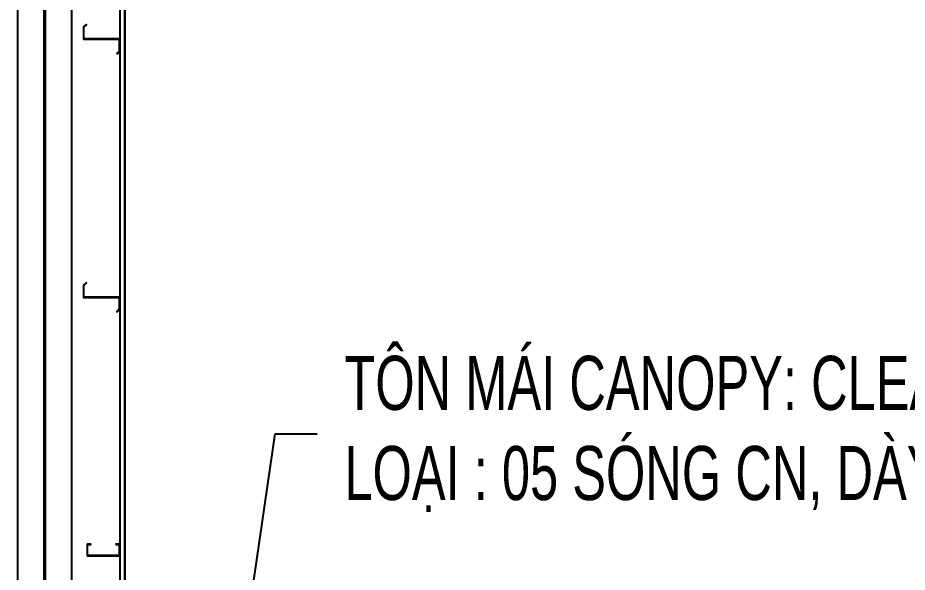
# Model space of a CAD drawing. Header units: inches. Extents: x 315041 to 662841, y -45540 to -35018.
# Drawn here: x 330692.78 to 330742.14, y -36402.79 to -36372.02 of the extents above; entities that cross this region are included whole.
import ezdxf

# ---------------------------------------------------------------- set-up
doc = ezdxf.new("R2010")
doc.units = ezdxf.units.IN
doc.header["$MEASUREMENT"] = 0
for name, color, linetype in [('3', 3, 'Continuous'), ('4', 4, 'Continuous'), ('8', 8, 'Continuous')]:
    doc.layers.add(name, color=color, linetype=linetype)
doc.styles.add('ST1H', font='vnshxh.shx', dxfattribs={"width": 0.7})
doc.dimstyles.new('3', dxfattribs={"dimtxt": 3.5, "dimasz": 1.8, "dimexe": 1, "dimexo": 0, "dimgap": 1, "dimtad": 1, "dimdec": 0, "dimlfac": 3, "dimzin": 0, "dimdsep": 46, "dimtxsty": 'ST1H', "dimblk": 'OBLIQUE', "dimcen": 1, "dimdle": 1, "dimclrd": 8, "dimclre": 8, "dimclrt": 3, "dimadec": 0, "dimazin": 0, "dimtfac": 1, "dimtdec": 0, "dimtix": 1, "dimtofl": 0, "dimtmove": 1, "dimatfit": 3, "dimfxl": 0.18, "dimtolj": 1, "dimtzin": 0, "dimlwd": -1, "dimlwe": -1, "dimarcsym": 1})

# ---------------------------------------------------------------- blocks, each defined once
blk = doc.blocks.new('_Oblique')
at = {"color": 0, "linetype": 'ByBlock', "lineweight": -2}
blk.add_line((-0.5, -0.5), (0.5, 0.5), dxfattribs=at)

msp = doc.modelspace()

# ---------------------------------------------------------------- hatches: boundary and pattern name
h = msp.add_hatch()
h.set_pattern_fill('ANSI31', color=94, scale=0.15, angle=90, style=0)
h.set_pattern_definition([(315, (334665.059978, -22543.802738), (0.013258252147, 0.013258252147), [])])
h.paths.add_polyline_path([(330698.4293, -36373.8715), (330698.4293, -36373.1915), (330696.4483, -36373.1915), (330696.4483, -36372.5383), (330696.5842, -36372.4025), (330696.5708, -36372.3891), (330696.4293, -36372.5305), (330696.4293, -36373.2105), (330698.4103, -36373.2105), (330698.4103, -36373.8636), (330698.2745, -36373.9995), (330698.2879, -36374.0129)])
h = msp.add_hatch()
h.set_pattern_fill('ANSI31', color=94, scale=0.15, angle=90, style=0)
h.set_pattern_definition([(315, (334665.059978, -22558.136071), (0.013258252147, 0.013258252147), [])])
h.paths.add_polyline_path([(330698.4293, -36388.2048), (330698.4293, -36387.5248), (330696.4483, -36387.5248), (330696.4483, -36386.8717), (330696.5842, -36386.7358), (330696.5708, -36386.7224), (330696.4293, -36386.8638), (330696.4293, -36387.5438), (330698.4103, -36387.5438), (330698.4103, -36388.1969), (330698.2745, -36388.3328), (330698.2879, -36388.3462)])

# ---------------------------------------------------------------- linework, layer by layer
at = {"color": 94}
for points in [[(330698.4293, -36373.8715), (330698.4293, -36373.1915), (330696.4483, -36373.1915), (330696.4483, -36372.5383), (330696.5842, -36372.4025), (330696.5708, -36372.3891), (330696.4293, -36372.5305), (330696.4293, -36373.2105), (330698.4103, -36373.2105), (330698.4103, -36373.8636), (330698.2745, -36373.9995), (330698.2879, -36374.0129)], [(330698.4293, -36388.2048), (330698.4293, -36387.5248), (330696.4483, -36387.5248), (330696.4483, -36386.8717), (330696.5842, -36386.7358), (330696.5708, -36386.7224), (330696.4293, -36386.8638), (330696.4293, -36387.5438), (330698.4103, -36387.5438), (330698.4103, -36388.1969), (330698.2745, -36388.3328), (330698.2879, -36388.3462)]]:
    msp.add_lwpolyline(points, close=True, dxfattribs=at)
msp.add_lwpolyline([(330698.2293, -36401.2471), (330698.4093, -36401.2471), (330698.4093, -36401.8571), (330696.6493, -36401.8571), (330696.6493, -36401.2471), (330696.8293, -36401.2471), (330696.8293, -36401.2271), (330696.6493, -36401.2271, 0.4142136), (330696.6293, -36401.2471), (330696.6293, -36401.8571, 0.4142136), (330696.6493, -36401.8771), (330698.4093, -36401.8771, 0.4142136), (330698.4293, -36401.8571), (330698.4293, -36401.2471, 0.4142136), (330698.4093, -36401.2271), (330698.2293, -36401.2271), (330698.2293, -36401.2471)], format="xyb", dxfattribs=at)
at = {"layer": '3'}
for points in [[(330698.7392, -36403.4037), (330698.7392, -36181.878), (330698.4392, -36181.878), (330698.4392, -36403.9153)], [(330698.7292, -36403.4037), (330698.7292, -36181.888), (330698.4492, -36181.888), (330698.4492, -36403.4037)]]:
    msp.add_lwpolyline(points, dxfattribs=at)
at = {"layer": '4'}
msp.add_line((330698.4293, -36401.2271), (330698.4293, -36401.8771), dxfattribs=at)
at = {"layer": '8'}
for p, q in [((330692.7795, -36474.9883), (330692.7795, -36212.2746)), ((330695.7795, -36474.9883), (330695.7795, -36212.2746)), ((330694.2495, -36474.9883), (330694.2495, -36219.8241)), ((330694.3095, -36474.9883), (330694.3095, -36219.8241))]:
    msp.add_line(p, q, dxfattribs=at)

# ---------------------------------------------------------------- leaders
at = {"color": 9}
msp.add_leader([(330702.3806, -36426.8751), (330707.072, -36395.1119), (330710.906, -36395.1119)], dimstyle='3', override={"dimgap": 1, "dimtad": 0}, dxfattribs=at)

# ---------------------------------------------------------------- next in the draw order: texts
at = {"layer": '3', "insert": (330710.906, -36395.1119), "char_height": 3, "attachment_point": 4, "style": 'ST1H', "bg_fill": 2}
msp.add_mtext('\\A1;t«n m¸i cANOPY: CLEAR COLORBOND, mµu: .........\\PLo¹i : 05 sãng cn, dµy: 0.45 mm.', dxfattribs=at)

doc.saveas('drawing.dxf')
